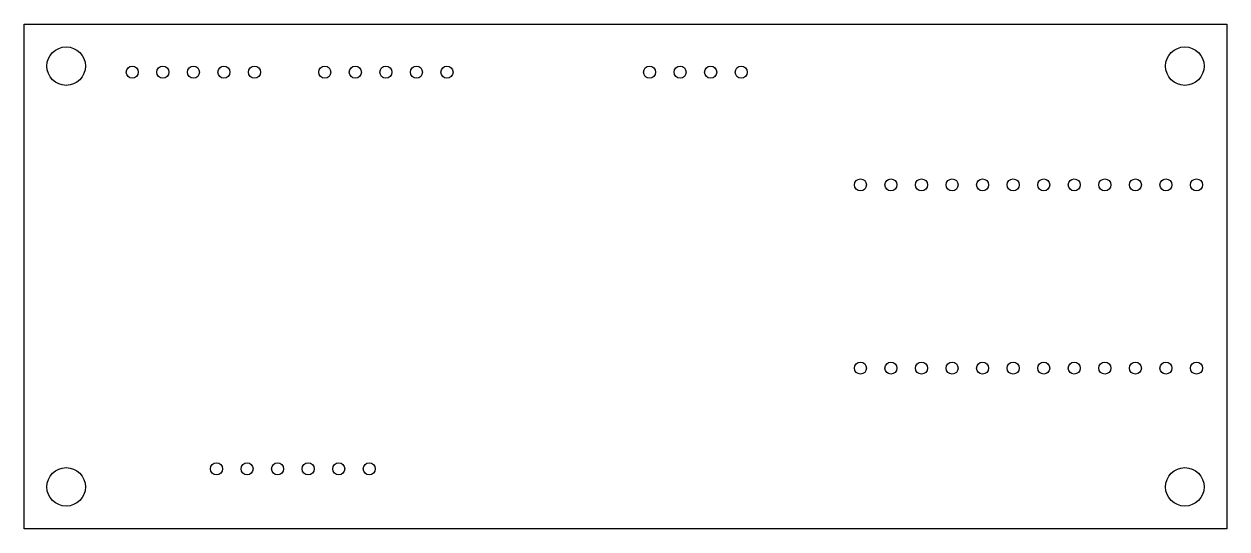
# Model space of a CAD drawing. Extents: x 0 to 100, y -42 to 0.
import ezdxf

# ---------------------------------------------------------------- set-up
doc = ezdxf.new("R2010")
doc.units = 0
doc.layers.add('BLACK', color=7, linetype='CONTINUOUS')
doc.layers.add('WHITE', color=7, linetype='CONTINUOUS')

msp = doc.modelspace()

# ---------------------------------------------------------------- linework, layer by layer
at = {"layer": 'BLACK'}
for centre, radius in [((3.5, -3.5), 1.6), ((96.5, -3.5), 1.6), ((9, -4), 0.5), ((11.54, -4), 0.5), ((14.08, -4), 0.5), ((16.62, -4), 0.5), ((19.16, -4), 0.5), ((25, -4), 0.5), ((27.54, -4), 0.5), ((30.08, -4), 0.5), ((32.62, -4), 0.5), ((35.16, -4), 0.5), ((52, -4), 0.5), ((54.54, -4), 0.5), ((57.08, -4), 0.5), ((59.62, -4), 0.5), ((69.53, -13.38), 0.5), ((72.07, -13.38), 0.5), ((74.61, -13.38), 0.5), ((77.15, -13.38), 0.5), ((79.69, -13.38), 0.5), ((82.23, -13.38), 0.5), ((84.77, -13.38), 0.5), ((87.31, -13.38), 0.5), ((89.85, -13.38), 0.5), ((92.39, -13.38), 0.5), ((94.93, -13.38), 0.5), ((97.47, -13.38), 0.5), ((69.53, -28.62), 0.5), ((72.07, -28.62), 0.5), ((74.61, -28.62), 0.5), ((77.15, -28.62), 0.5), ((79.69, -28.62), 0.5), ((82.23, -28.62), 0.5), ((84.77, -28.62), 0.5), ((87.31, -28.62), 0.5), ((89.85, -28.62), 0.5), ((92.39, -28.62), 0.5), ((94.93, -28.62), 0.5), ((97.47, -28.62), 0.5), ((3.5, -38.5), 1.6), ((16, -37), 0.5), ((18.54, -37), 0.5), ((21.08, -37), 0.5), ((23.62, -37), 0.5), ((26.16, -37), 0.5), ((28.7, -37), 0.5), ((96.5, -38.5), 1.6)]:
    msp.add_circle(centre, radius, dxfattribs=at)
at = {"layer": 'WHITE', "linetype": 'CONTINUOUS'}
for p, q in [((0, 0), (100, 0)), ((0, -42), (0, 0)), ((100, 0), (100, -42)), ((100, -42), (0, -42))]:
    msp.add_line(p, q, dxfattribs=at)

doc.saveas('drawing.dxf')
